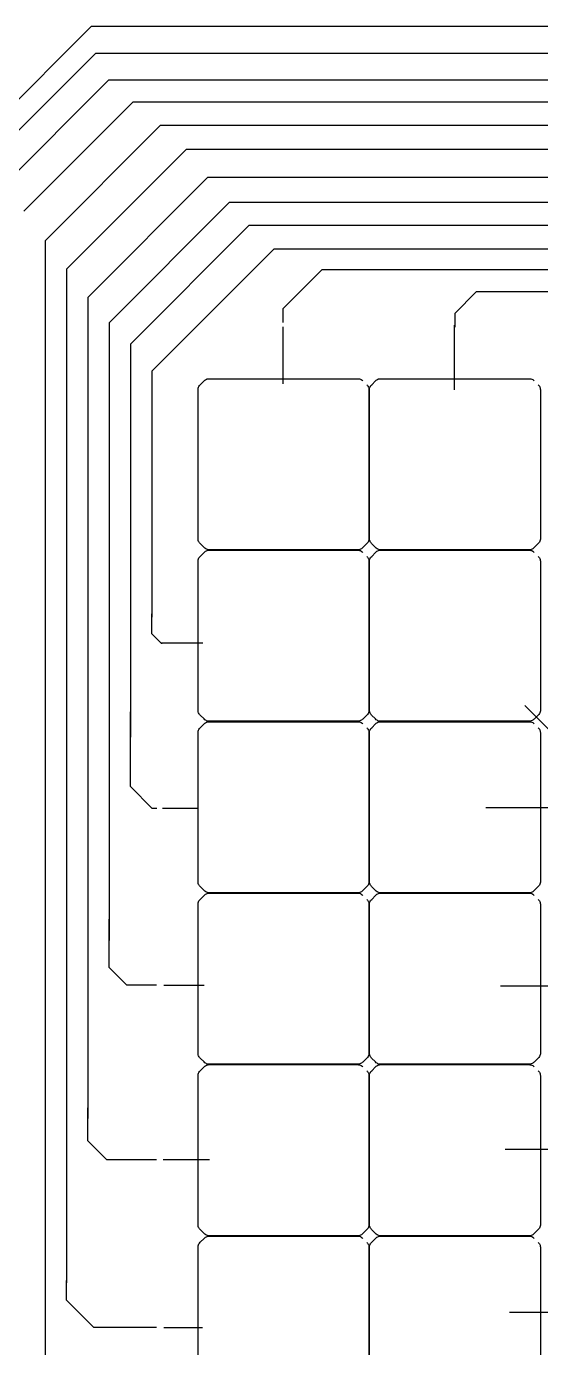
# Model space of a CAD drawing. Header units: millimetres. Extents: x -57500 to 57500, y -57500 to 57500.
# Drawn here: x 995 to 7025, y 19797 to 35281 of the extents above; entities that cross this region are included whole.
import ezdxf

# ---------------------------------------------------------------- set-up
doc = ezdxf.new("R2010")
doc.units = ezdxf.units.MM

msp = doc.modelspace()

# ---------------------------------------------------------------- linework, layer by layer
for p, q in [((1755.55, 35281.4), (215, 33740.85)), ((18960.85, 35281.4), (1755.55, 35281.4)), ((1804.4, 34965.05), (464.5, 33625.15)), ((18746.1, 34965.05), (1804.4, 34965.05)), ((1959.15, 34650.55), (714.65, 33406.05)), ((18612.2, 34650.55), (1959.15, 34650.55)), ((2244.85, 34394.25), (965.25, 33114.65)), ((17870.1, 34394.25), (2244.85, 34394.25)), ((2564.95, 34119.35), (1215.15, 32769.55)), ((17763.6, 34119.35), (2564.95, 34119.35)), ((2867.35, 33837.4), (1464.55, 32434.6)), ((17665.95, 33837.4), (2867.35, 33837.4)), ((3118.2, 33509.1), (1714.1, 32105)), ((17585.75, 33509.1), (3118.2, 33509.1)), ((3371.75, 33216.1), (1964.65, 31809)), ((17497.6, 33216.1), (3371.75, 33216.1)), ((3604.55, 32948.3), (2214.35, 31558.1)), ((17380.9, 32948.3), (3604.55, 32948.3)), ((1215.15, 32769.55), (1215.15, 32234.4)), ((3897.85, 32672.4), (2464.6, 31239.15)), ((17266.3, 32672.4), (3897.85, 32672.4)), ((1464.55, 32434.6), (1464.55, 32015.95)), ((4460.95, 32429.85), (4002.6, 31971.5)), ((17127.2, 32429.85), (4460.95, 32429.85)), ((1214.65, 32238.65), (1214.65, 18504.85)), ((1714.1, 32105), (1714.1, 31757.25)), ((6269.05, 32169), (6018.4, 31918.35)), ((17028.85, 32169), (6269.05, 32169)), ((1464.65, 32021.4), (1464.65, 20556.1)), ((4002.6, 31971.5), (4002.6, 31811.2)), ((6018.4, 31918.35), (6018.4, 31758.2)), ((1714.65, 31759.35), (1714.65, 22479.9)), ((1964.65, 31809), (1964.65, 31516.6)), ((4004.5, 31090.55), (4004.5, 31762.15)), ((6016.6, 31023.4), (6016.6, 31778.5)), ((1964.65, 31521.4), (1964.65, 24567.05)), ((2214.35, 31558.1), (2214.35, 31405.75)), ((2214.65, 31406.75), (2214.65, 26951.35)), ((2464.6, 31239.15), (2464.6, 31107.3)), ((3034.172, 31080.157), (3080.306, 31126.291)), ((3080.306, 31126.291), (3087.738, 31133.704)), ((3087.738, 31133.704), (3095.957, 31140.255)), ((3095.957, 31140.255), (3105.074, 31145.538)), ((3105.074, 31145.538), (3114.924, 31149.406)), ((3114.924, 31149.406), (3125.393, 31151.774)), ((3125.393, 31151.774), (3136.088, 31152.501)), ((3136.088, 31152.501), (4877.139, 31152.501)), ((4877.139, 31152.501), (4888.947, 31152.419)), ((4888.947, 31152.419), (4900.635, 31150.624)), ((4900.635, 31150.624), (4911.926, 31146.918)), ((4911.926, 31146.918), (4922.419, 31141.361)), ((4922.419, 31141.361), (4931.807, 31134.179)), ((4931.807, 31134.179), (4940.177, 31125.85)), ((5044.172, 31080.157), (5090.306, 31126.291)), ((5090.306, 31126.291), (5097.738, 31133.704)), ((5097.738, 31133.704), (5105.957, 31140.255)), ((5105.957, 31140.255), (5115.074, 31145.538)), ((5115.074, 31145.538), (5124.924, 31149.406)), ((5124.924, 31149.406), (5135.393, 31151.774)), ((5135.393, 31151.774), (5146.088, 31152.501)), ((5146.088, 31152.501), (6887.139, 31152.501)), ((6887.139, 31152.501), (6898.947, 31152.419)), ((6898.947, 31152.419), (6910.635, 31150.624)), ((6910.635, 31150.624), (6921.926, 31146.918)), ((6921.926, 31146.918), (6932.419, 31141.361)), ((6932.419, 31141.361), (6941.807, 31134.179)), ((6941.807, 31134.179), (6950.177, 31125.85)), ((2464.65, 31110.05), (2464.65, 28359)), ((3007.521, 31017.119), (3007.603, 31028.927)), ((3007.521, 29276.069), (3007.521, 31017.119)), ((3007.603, 31028.927), (3009.398, 31040.615)), ((3009.398, 31040.615), (3013.104, 31051.906)), ((3013.104, 31051.906), (3018.661, 31062.399)), ((3018.661, 31062.399), (3025.843, 31071.787)), ((3025.843, 31071.787), (3034.172, 31080.157)), ((4986.311, 31079.716), (4993.723, 31072.284)), ((4993.723, 31072.284), (5000.275, 31064.065)), ((5000.275, 31064.065), (5005.558, 31054.948)), ((5005.558, 31054.948), (5009.425, 31045.098)), ((5009.425, 31045.098), (5011.794, 31034.629)), ((5011.794, 31034.629), (5012.521, 31023.934)), ((5012.521, 31023.934), (5012.521, 29282.883)), ((5017.521, 31017.119), (5017.603, 31028.927)), ((5017.521, 29276.069), (5017.521, 31017.119)), ((5017.603, 31028.927), (5019.398, 31040.615)), ((5019.398, 31040.615), (5023.104, 31051.906)), ((5023.104, 31051.906), (5028.661, 31062.399)), ((5028.661, 31062.399), (5035.843, 31071.787)), ((5035.843, 31071.787), (5044.172, 31080.157)), ((6996.311, 31079.716), (7003.723, 31072.284)), ((7003.723, 31072.284), (7010.275, 31064.065)), ((7010.275, 31064.065), (7015.558, 31054.948)), ((7015.558, 31054.948), (7019.425, 31045.098)), ((7019.425, 31045.098), (7021.794, 31034.629)), ((7021.794, 31034.629), (7022.521, 31023.934)), ((7022.521, 31023.934), (7022.521, 29282.883)), ((3008.248, 29265.373), (3007.521, 29276.069)), ((5012.438, 29271.075), (5010.643, 29259.387)), ((5012.521, 29282.883), (5012.438, 29271.075)), ((5018.248, 29265.373), (5017.521, 29276.069)), ((7022.438, 29271.075), (7020.643, 29259.387)), ((7022.521, 29282.883), (7022.438, 29271.075)), ((3010.616, 29254.905), (3008.248, 29265.373)), ((3014.484, 29245.055), (3010.616, 29254.905)), ((3019.767, 29235.937), (3014.484, 29245.055)), ((3026.318, 29227.718), (3019.767, 29235.937)), ((3033.731, 29220.286), (3026.318, 29227.718)), ((3079.865, 29174.152), (3033.731, 29220.286)), ((3034.172, 29070.157), (3080.306, 29116.291)), ((3088.234, 29165.823), (3079.865, 29174.152)), ((3080.306, 29116.291), (3087.738, 29123.704)), ((3087.738, 29123.704), (3095.957, 29130.255)), ((3097.623, 29158.641), (3088.234, 29165.823)), ((3095.957, 29130.255), (3105.074, 29135.538)), ((3108.116, 29153.084), (3097.623, 29158.641)), ((3105.074, 29135.538), (3114.924, 29139.406)), ((3119.407, 29149.379), (3108.116, 29153.084)), ((3114.924, 29139.406), (3125.393, 29141.774)), ((3131.095, 29147.584), (3119.407, 29149.379)), ((3125.393, 29141.774), (3136.088, 29142.501)), ((3142.902, 29147.501), (3131.095, 29147.584)), ((3136.088, 29142.501), (4877.139, 29142.501)), ((4883.953, 29147.501), (3142.902, 29147.501)), ((4877.139, 29142.501), (4888.947, 29142.419)), ((4894.649, 29148.228), (4883.953, 29147.501)), ((4888.947, 29142.419), (4900.635, 29140.624)), ((4905.117, 29150.597), (4894.649, 29148.228)), ((4900.635, 29140.624), (4911.926, 29136.918)), ((4914.967, 29154.464), (4905.117, 29150.597)), ((4911.926, 29136.918), (4922.419, 29131.361)), ((4924.085, 29159.747), (4914.967, 29154.464)), ((4922.419, 29131.361), (4931.807, 29124.179)), ((4932.304, 29166.299), (4924.085, 29159.747)), ((4931.807, 29124.179), (4940.177, 29115.85)), ((4939.736, 29173.711), (4932.304, 29166.299)), ((4985.87, 29219.845), (4939.736, 29173.711)), ((4994.199, 29228.215), (4985.87, 29219.845)), ((5001.381, 29237.603), (4994.199, 29228.215)), ((5006.938, 29248.096), (5001.381, 29237.603)), ((5010.643, 29259.387), (5006.938, 29248.096)), ((5020.616, 29254.905), (5018.248, 29265.373)), ((5024.484, 29245.055), (5020.616, 29254.905)), ((5029.767, 29235.937), (5024.484, 29245.055)), ((5036.318, 29227.718), (5029.767, 29235.937)), ((5043.731, 29220.286), (5036.318, 29227.718)), ((5089.865, 29174.152), (5043.731, 29220.286)), ((5044.172, 29070.157), (5090.306, 29116.291)), ((5098.234, 29165.823), (5089.865, 29174.152)), ((5090.306, 29116.291), (5097.738, 29123.704)), ((5097.738, 29123.704), (5105.957, 29130.255)), ((5107.623, 29158.641), (5098.234, 29165.823)), ((5105.957, 29130.255), (5115.074, 29135.538)), ((5118.116, 29153.084), (5107.623, 29158.641)), ((5115.074, 29135.538), (5124.924, 29139.406)), ((5129.407, 29149.379), (5118.116, 29153.084)), ((5124.924, 29139.406), (5135.393, 29141.774)), ((5141.095, 29147.584), (5129.407, 29149.379)), ((5135.393, 29141.774), (5146.088, 29142.501)), ((5152.902, 29147.501), (5141.095, 29147.584)), ((5146.088, 29142.501), (6887.139, 29142.501)), ((6893.953, 29147.501), (5152.902, 29147.501)), ((6887.139, 29142.501), (6898.947, 29142.419)), ((6904.649, 29148.228), (6893.953, 29147.501)), ((6898.947, 29142.419), (6910.635, 29140.624)), ((6915.117, 29150.597), (6904.649, 29148.228)), ((6910.635, 29140.624), (6921.926, 29136.918)), ((6924.967, 29154.464), (6915.117, 29150.597)), ((6921.926, 29136.918), (6932.419, 29131.361)), ((6934.085, 29159.747), (6924.967, 29154.464)), ((6932.419, 29131.361), (6941.807, 29124.179)), ((6942.304, 29166.299), (6934.085, 29159.747)), ((6941.807, 29124.179), (6950.177, 29115.85)), ((6949.736, 29173.711), (6942.304, 29166.299)), ((6995.87, 29219.845), (6949.736, 29173.711)), ((7004.199, 29228.215), (6995.87, 29219.845)), ((7011.381, 29237.603), (7004.199, 29228.215)), ((7016.938, 29248.096), (7011.381, 29237.603)), ((7020.643, 29259.387), (7016.938, 29248.096)), ((3007.521, 29007.119), (3007.603, 29018.927)), ((3007.521, 27266.069), (3007.521, 29007.119)), ((3007.603, 29018.927), (3009.398, 29030.615)), ((3009.398, 29030.615), (3013.104, 29041.906)), ((3013.104, 29041.906), (3018.661, 29052.399)), ((3018.661, 29052.399), (3025.843, 29061.787)), ((3025.843, 29061.787), (3034.172, 29070.157)), ((4986.311, 29069.716), (4993.723, 29062.284)), ((4993.723, 29062.284), (5000.275, 29054.065)), ((5000.275, 29054.065), (5005.558, 29044.948)), ((5005.558, 29044.948), (5009.425, 29035.098)), ((5009.425, 29035.098), (5011.794, 29024.629)), ((5011.794, 29024.629), (5012.521, 29013.934)), ((5012.521, 29013.934), (5012.521, 27272.883)), ((5017.521, 29007.119), (5017.603, 29018.927)), ((5017.521, 27266.069), (5017.521, 29007.119)), ((5017.603, 29018.927), (5019.398, 29030.615)), ((5019.398, 29030.615), (5023.104, 29041.906)), ((5023.104, 29041.906), (5028.661, 29052.399)), ((5028.661, 29052.399), (5035.843, 29061.787)), ((5035.843, 29061.787), (5044.172, 29070.157)), ((6996.311, 29069.716), (7003.723, 29062.284)), ((7003.723, 29062.284), (7010.275, 29054.065)), ((7010.275, 29054.065), (7015.558, 29044.948)), ((7015.558, 29044.948), (7019.425, 29035.098)), ((7019.425, 29035.098), (7021.794, 29024.629)), ((7021.794, 29024.629), (7022.521, 29013.934)), ((7022.521, 29013.934), (7022.521, 27272.883)), ((2464.65, 28164.05), (2464.65, 28398.5)), ((2578, 28050.7), (2464.65, 28164.05)), ((2588.3, 28050.7), (2578, 28050.7)), ((3062.6, 28052.9), (2580.35, 28052.9)), ((3008.248, 27255.373), (3007.521, 27266.069)), ((3010.616, 27244.905), (3008.248, 27255.373)), ((5012.438, 27261.075), (5010.643, 27249.387)), ((5012.521, 27272.883), (5012.438, 27261.075)), ((5018.248, 27255.373), (5017.521, 27266.069)), ((5020.616, 27244.905), (5018.248, 27255.373)), ((7515.2, 26645.9), (6838.35, 27322.75)), ((7022.438, 27261.075), (7020.643, 27249.387)), ((7022.521, 27272.883), (7022.438, 27261.075)), ((2214.3, 26371.2), (2214.3, 27249.4)), ((3014.484, 27235.055), (3010.616, 27244.905)), ((3019.767, 27225.937), (3014.484, 27235.055)), ((3026.318, 27217.718), (3019.767, 27225.937)), ((3033.731, 27210.286), (3026.318, 27217.718)), ((3079.865, 27164.152), (3033.731, 27210.286)), ((3034.172, 27060.157), (3080.306, 27106.291)), ((3088.234, 27155.823), (3079.865, 27164.152)), ((3080.306, 27106.291), (3087.738, 27113.704)), ((3087.738, 27113.704), (3095.957, 27120.255)), ((3097.623, 27148.641), (3088.234, 27155.823)), ((3095.957, 27120.255), (3105.074, 27125.538)), ((3108.116, 27143.084), (3097.623, 27148.641)), ((3105.074, 27125.538), (3114.924, 27129.406)), ((3119.407, 27139.379), (3108.116, 27143.084)), ((3114.924, 27129.406), (3125.393, 27131.774)), ((3131.095, 27137.584), (3119.407, 27139.379)), ((3125.393, 27131.774), (3136.088, 27132.501)), ((3142.902, 27137.501), (3131.095, 27137.584)), ((3136.088, 27132.501), (4877.139, 27132.501)), ((4883.953, 27137.501), (3142.902, 27137.501)), ((4877.139, 27132.501), (4888.947, 27132.419)), ((4894.649, 27138.228), (4883.953, 27137.501)), ((4888.947, 27132.419), (4900.635, 27130.624)), ((4905.117, 27140.597), (4894.649, 27138.228)), ((4900.635, 27130.624), (4911.926, 27126.918)), ((4914.967, 27144.464), (4905.117, 27140.597)), ((4911.926, 27126.918), (4922.419, 27121.361)), ((4924.085, 27149.747), (4914.967, 27144.464)), ((4922.419, 27121.361), (4931.807, 27114.179)), ((4932.304, 27156.299), (4924.085, 27149.747)), ((4931.807, 27114.179), (4940.177, 27105.85)), ((4939.736, 27163.711), (4932.304, 27156.299)), ((4985.87, 27209.845), (4939.736, 27163.711)), ((4994.199, 27218.215), (4985.87, 27209.845)), ((5001.381, 27227.603), (4994.199, 27218.215)), ((5006.938, 27238.096), (5001.381, 27227.603)), ((5010.643, 27249.387), (5006.938, 27238.096)), ((5024.484, 27235.055), (5020.616, 27244.905)), ((5029.767, 27225.937), (5024.484, 27235.055)), ((5036.318, 27217.718), (5029.767, 27225.937)), ((5043.731, 27210.286), (5036.318, 27217.718)), ((5089.865, 27164.152), (5043.731, 27210.286)), ((5044.172, 27060.157), (5090.306, 27106.291)), ((5098.234, 27155.823), (5089.865, 27164.152)), ((5090.306, 27106.291), (5097.738, 27113.704)), ((5097.738, 27113.704), (5105.957, 27120.255)), ((5107.623, 27148.641), (5098.234, 27155.823)), ((5105.957, 27120.255), (5115.074, 27125.538)), ((5118.116, 27143.084), (5107.623, 27148.641)), ((5115.074, 27125.538), (5124.924, 27129.406)), ((5129.407, 27139.379), (5118.116, 27143.084)), ((5124.924, 27129.406), (5135.393, 27131.774)), ((5141.095, 27137.584), (5129.407, 27139.379)), ((5135.393, 27131.774), (5146.088, 27132.501)), ((5152.902, 27137.501), (5141.095, 27137.584)), ((5146.088, 27132.501), (6887.139, 27132.501)), ((6893.953, 27137.501), (5152.902, 27137.501)), ((6887.139, 27132.501), (6898.947, 27132.419)), ((6904.649, 27138.228), (6893.953, 27137.501)), ((6898.947, 27132.419), (6910.635, 27130.624)), ((6915.117, 27140.597), (6904.649, 27138.228)), ((6910.635, 27130.624), (6921.926, 27126.918)), ((6924.967, 27144.464), (6915.117, 27140.597)), ((6921.926, 27126.918), (6932.419, 27121.361)), ((6934.085, 27149.747), (6924.967, 27144.464)), ((6932.419, 27121.361), (6941.807, 27114.179)), ((6942.304, 27156.299), (6934.085, 27149.747)), ((6941.807, 27114.179), (6950.177, 27105.85)), ((6949.736, 27163.711), (6942.304, 27156.299)), ((6995.87, 27209.845), (6949.736, 27163.711)), ((7004.199, 27218.215), (6995.87, 27209.845)), ((7011.381, 27227.603), (7004.199, 27218.215)), ((7016.938, 27238.096), (7011.381, 27227.603)), ((7020.643, 27249.387), (7016.938, 27238.096)), ((3007.521, 26997.119), (3007.603, 27008.927)), ((3007.521, 25256.069), (3007.521, 26997.119)), ((3007.603, 27008.927), (3009.398, 27020.615)), ((3009.398, 27020.615), (3013.104, 27031.906)), ((3013.104, 27031.906), (3018.661, 27042.399)), ((3018.661, 27042.399), (3025.843, 27051.787)), ((3025.843, 27051.787), (3034.172, 27060.157)), ((4986.311, 27059.716), (4993.723, 27052.284)), ((4993.723, 27052.284), (5000.275, 27044.065)), ((5000.275, 27044.065), (5005.558, 27034.948)), ((5005.558, 27034.948), (5009.425, 27025.098)), ((5009.425, 27025.098), (5011.794, 27014.629)), ((5011.794, 27014.629), (5012.521, 27003.934)), ((5012.521, 27003.934), (5012.521, 25262.883)), ((5017.521, 26997.119), (5017.603, 27008.927)), ((5017.521, 25256.069), (5017.521, 26997.119)), ((5017.603, 27008.927), (5019.398, 27020.615)), ((5019.398, 27020.615), (5023.104, 27031.906)), ((5023.104, 27031.906), (5028.661, 27042.399)), ((5028.661, 27042.399), (5035.843, 27051.787)), ((5035.843, 27051.787), (5044.172, 27060.157)), ((6996.311, 27059.716), (7003.723, 27052.284)), ((7003.723, 27052.284), (7010.275, 27044.065)), ((7010.275, 27044.065), (7015.558, 27034.948)), ((7015.558, 27034.948), (7019.425, 27025.098)), ((7019.425, 27025.098), (7021.794, 27014.629)), ((7021.794, 27014.629), (7022.521, 27003.934)), ((7022.521, 27003.934), (7022.521, 25262.883)), ((2469.95, 26115.55), (2214.3, 26371.2)), ((2522.85, 26115.55), (2469.95, 26115.55)), ((3008.4, 26113.3), (2592.4, 26113.3)), ((6383.45, 26125.65), (7326.7, 26125.65)), ((3008.248, 25245.373), (3007.521, 25256.069)), ((3010.616, 25234.905), (3008.248, 25245.373)), ((5012.438, 25251.075), (5010.643, 25239.387)), ((5012.521, 25262.883), (5012.438, 25251.075)), ((5018.248, 25245.373), (5017.521, 25256.069)), ((5020.616, 25234.905), (5018.248, 25245.373)), ((7022.438, 25251.075), (7020.643, 25239.387)), ((7022.521, 25262.883), (7022.438, 25251.075)), ((3014.484, 25225.055), (3010.616, 25234.905)), ((3019.767, 25215.937), (3014.484, 25225.055)), ((3026.318, 25207.718), (3019.767, 25215.937)), ((3033.731, 25200.286), (3026.318, 25207.718)), ((3079.865, 25154.152), (3033.731, 25200.286)), ((3034.172, 25050.157), (3080.306, 25096.291)), ((3088.234, 25145.823), (3079.865, 25154.152)), ((3080.306, 25096.291), (3087.738, 25103.704)), ((3087.738, 25103.704), (3095.957, 25110.255)), ((3097.623, 25138.641), (3088.234, 25145.823)), ((3095.957, 25110.255), (3105.074, 25115.538)), ((3108.116, 25133.084), (3097.623, 25138.641)), ((3105.074, 25115.538), (3114.924, 25119.406)), ((3119.407, 25129.379), (3108.116, 25133.084)), ((3114.924, 25119.406), (3125.393, 25121.774)), ((3131.095, 25127.584), (3119.407, 25129.379)), ((3125.393, 25121.774), (3136.088, 25122.501)), ((3142.902, 25127.501), (3131.095, 25127.584)), ((3136.088, 25122.501), (4877.139, 25122.501)), ((4883.953, 25127.501), (3142.902, 25127.501)), ((4877.139, 25122.501), (4888.947, 25122.419)), ((4894.649, 25128.228), (4883.953, 25127.501)), ((4888.947, 25122.419), (4900.635, 25120.624)), ((4905.117, 25130.597), (4894.649, 25128.228)), ((4900.635, 25120.624), (4911.926, 25116.918)), ((4914.967, 25134.464), (4905.117, 25130.597)), ((4911.926, 25116.918), (4922.419, 25111.361)), ((4924.085, 25139.747), (4914.967, 25134.464)), ((4922.419, 25111.361), (4931.807, 25104.179)), ((4932.304, 25146.299), (4924.085, 25139.747)), ((4931.807, 25104.179), (4940.177, 25095.85)), ((4939.736, 25153.711), (4932.304, 25146.299)), ((4985.87, 25199.845), (4939.736, 25153.711)), ((4994.199, 25208.215), (4985.87, 25199.845)), ((5001.381, 25217.603), (4994.199, 25208.215)), ((5006.938, 25228.096), (5001.381, 25217.603)), ((5010.643, 25239.387), (5006.938, 25228.096)), ((5024.484, 25225.055), (5020.616, 25234.905)), ((5029.767, 25215.937), (5024.484, 25225.055)), ((5036.318, 25207.718), (5029.767, 25215.937)), ((5043.731, 25200.286), (5036.318, 25207.718)), ((5089.865, 25154.152), (5043.731, 25200.286)), ((5044.172, 25050.157), (5090.306, 25096.291)), ((5098.234, 25145.823), (5089.865, 25154.152)), ((5090.306, 25096.291), (5097.738, 25103.704)), ((5097.738, 25103.704), (5105.957, 25110.255)), ((5107.623, 25138.641), (5098.234, 25145.823)), ((5105.957, 25110.255), (5115.074, 25115.538)), ((5118.116, 25133.084), (5107.623, 25138.641)), ((5115.074, 25115.538), (5124.924, 25119.406)), ((5129.407, 25129.379), (5118.116, 25133.084)), ((5124.924, 25119.406), (5135.393, 25121.774)), ((5141.095, 25127.584), (5129.407, 25129.379)), ((5135.393, 25121.774), (5146.088, 25122.501)), ((5152.902, 25127.501), (5141.095, 25127.584)), ((5146.088, 25122.501), (6887.139, 25122.501)), ((6893.953, 25127.501), (5152.902, 25127.501)), ((6887.139, 25122.501), (6898.947, 25122.419)), ((6904.649, 25128.228), (6893.953, 25127.501)), ((6898.947, 25122.419), (6910.635, 25120.624)), ((6915.117, 25130.597), (6904.649, 25128.228)), ((6910.635, 25120.624), (6921.926, 25116.918)), ((6924.967, 25134.464), (6915.117, 25130.597)), ((6921.926, 25116.918), (6932.419, 25111.361)), ((6934.085, 25139.747), (6924.967, 25134.464)), ((6932.419, 25111.361), (6941.807, 25104.179)), ((6942.304, 25146.299), (6934.085, 25139.747)), ((6941.807, 25104.179), (6950.177, 25095.85)), ((6949.736, 25153.711), (6942.304, 25146.299)), ((6995.87, 25199.845), (6949.736, 25153.711)), ((7004.199, 25208.215), (6995.87, 25199.845)), ((7011.381, 25217.603), (7004.199, 25208.215)), ((7016.938, 25228.096), (7011.381, 25217.603)), ((7020.643, 25239.387), (7016.938, 25228.096)), ((3007.521, 24987.119), (3007.603, 24998.927)), ((3007.521, 23246.069), (3007.521, 24987.119)), ((3007.603, 24998.927), (3009.398, 25010.615)), ((3009.398, 25010.615), (3013.104, 25021.906)), ((3013.104, 25021.906), (3018.661, 25032.399)), ((3018.661, 25032.399), (3025.843, 25041.787)), ((3025.843, 25041.787), (3034.172, 25050.157)), ((4986.311, 25049.716), (4993.723, 25042.284)), ((4993.723, 25042.284), (5000.275, 25034.065)), ((5000.275, 25034.065), (5005.558, 25024.948)), ((5005.558, 25024.948), (5009.425, 25015.098)), ((5009.425, 25015.098), (5011.794, 25004.629)), ((5011.794, 25004.629), (5012.521, 24993.934)), ((5012.521, 24993.934), (5012.521, 23252.883)), ((5017.521, 24987.119), (5017.603, 24998.927)), ((5017.521, 23246.069), (5017.521, 24987.119)), ((5017.603, 24998.927), (5019.398, 25010.615)), ((5019.398, 25010.615), (5023.104, 25021.906)), ((5023.104, 25021.906), (5028.661, 25032.399)), ((5028.661, 25032.399), (5035.843, 25041.787)), ((5035.843, 25041.787), (5044.172, 25050.157)), ((6996.311, 25049.716), (7003.723, 25042.284)), ((7003.723, 25042.284), (7010.275, 25034.065)), ((7010.275, 25034.065), (7015.558, 25024.948)), ((7015.558, 25024.948), (7019.425, 25015.098)), ((7019.425, 25015.098), (7021.794, 25004.629)), ((7021.794, 25004.629), (7022.521, 24993.934)), ((7022.521, 24993.934), (7022.521, 23252.883)), ((1964.85, 24250.05), (1964.85, 24819.6)), ((2171.5, 24043.4), (1964.85, 24250.05)), ((2521.95, 24043.4), (2171.5, 24043.4)), ((3079.85, 24041.65), (2608.25, 24041.65)), ((6555.25, 24038.25), (7461.35, 24038.25)), ((3008.248, 23235.373), (3007.521, 23246.069)), ((3010.616, 23224.905), (3008.248, 23235.373)), ((5010.643, 23229.387), (5006.938, 23218.096)), ((5012.438, 23241.075), (5010.643, 23229.387)), ((5012.521, 23252.883), (5012.438, 23241.075)), ((5018.248, 23235.373), (5017.521, 23246.069)), ((5020.616, 23224.905), (5018.248, 23235.373)), ((7020.643, 23229.387), (7016.938, 23218.096)), ((7022.438, 23241.075), (7020.643, 23229.387)), ((7022.521, 23252.883), (7022.438, 23241.075)), ((3014.484, 23215.055), (3010.616, 23224.905)), ((3019.767, 23205.937), (3014.484, 23215.055)), ((3026.318, 23197.718), (3019.767, 23205.937)), ((3033.731, 23190.286), (3026.318, 23197.718)), ((3079.865, 23144.152), (3033.731, 23190.286)), ((3034.172, 23040.157), (3080.306, 23086.291)), ((3088.234, 23135.823), (3079.865, 23144.152)), ((3080.306, 23086.291), (3087.738, 23093.704)), ((3087.738, 23093.704), (3095.957, 23100.255)), ((3097.623, 23128.641), (3088.234, 23135.823)), ((3095.957, 23100.255), (3105.074, 23105.538)), ((3108.116, 23123.084), (3097.623, 23128.641)), ((3105.074, 23105.538), (3114.924, 23109.406)), ((3119.407, 23119.379), (3108.116, 23123.084)), ((3114.924, 23109.406), (3125.393, 23111.774)), ((3131.095, 23117.584), (3119.407, 23119.379)), ((3125.393, 23111.774), (3136.088, 23112.501)), ((3142.902, 23117.501), (3131.095, 23117.584)), ((3136.088, 23112.501), (4877.139, 23112.501)), ((4883.953, 23117.501), (3142.902, 23117.501)), ((4877.139, 23112.501), (4888.947, 23112.419)), ((4894.649, 23118.228), (4883.953, 23117.501)), ((4888.947, 23112.419), (4900.635, 23110.624)), ((4905.117, 23120.597), (4894.649, 23118.228)), ((4900.635, 23110.624), (4911.926, 23106.918)), ((4914.967, 23124.464), (4905.117, 23120.597)), ((4911.926, 23106.918), (4922.419, 23101.361)), ((4924.085, 23129.747), (4914.967, 23124.464)), ((4922.419, 23101.361), (4931.807, 23094.179)), ((4932.304, 23136.299), (4924.085, 23129.747)), ((4931.807, 23094.179), (4940.177, 23085.85)), ((4939.736, 23143.711), (4932.304, 23136.299)), ((4985.87, 23189.845), (4939.736, 23143.711)), ((4994.199, 23198.215), (4985.87, 23189.845)), ((5001.381, 23207.603), (4994.199, 23198.215)), ((5006.938, 23218.096), (5001.381, 23207.603)), ((5024.484, 23215.055), (5020.616, 23224.905)), ((5029.767, 23205.937), (5024.484, 23215.055)), ((5036.318, 23197.718), (5029.767, 23205.937)), ((5043.731, 23190.286), (5036.318, 23197.718)), ((5089.865, 23144.152), (5043.731, 23190.286)), ((5044.172, 23040.157), (5090.306, 23086.291)), ((5098.234, 23135.823), (5089.865, 23144.152)), ((5090.306, 23086.291), (5097.738, 23093.704)), ((5097.738, 23093.704), (5105.957, 23100.255)), ((5107.623, 23128.641), (5098.234, 23135.823)), ((5105.957, 23100.255), (5115.074, 23105.538)), ((5118.116, 23123.084), (5107.623, 23128.641)), ((5115.074, 23105.538), (5124.924, 23109.406)), ((5129.407, 23119.379), (5118.116, 23123.084)), ((5124.924, 23109.406), (5135.393, 23111.774)), ((5141.095, 23117.584), (5129.407, 23119.379)), ((5135.393, 23111.774), (5146.088, 23112.501)), ((5152.902, 23117.501), (5141.095, 23117.584)), ((5146.088, 23112.501), (6887.139, 23112.501)), ((6893.953, 23117.501), (5152.902, 23117.501)), ((6887.139, 23112.501), (6898.947, 23112.419)), ((6904.649, 23118.228), (6893.953, 23117.501)), ((6898.947, 23112.419), (6910.635, 23110.624)), ((6915.117, 23120.597), (6904.649, 23118.228)), ((6910.635, 23110.624), (6921.926, 23106.918)), ((6924.967, 23124.464), (6915.117, 23120.597)), ((6921.926, 23106.918), (6932.419, 23101.361)), ((6934.085, 23129.747), (6924.967, 23124.464)), ((6932.419, 23101.361), (6941.807, 23094.179)), ((6942.304, 23136.299), (6934.085, 23129.747)), ((6941.807, 23094.179), (6950.177, 23085.85)), ((6949.736, 23143.711), (6942.304, 23136.299)), ((6995.87, 23189.845), (6949.736, 23143.711)), ((7004.199, 23198.215), (6995.87, 23189.845)), ((7011.381, 23207.603), (7004.199, 23198.215)), ((7016.938, 23218.096), (7011.381, 23207.603)), ((3007.521, 22977.119), (3007.603, 22988.927)), ((3007.521, 21236.069), (3007.521, 22977.119)), ((3007.603, 22988.927), (3009.398, 23000.615)), ((3009.398, 23000.615), (3013.104, 23011.906)), ((3013.104, 23011.906), (3018.661, 23022.399)), ((3018.661, 23022.399), (3025.843, 23031.787)), ((3025.843, 23031.787), (3034.172, 23040.157)), ((4986.311, 23039.716), (4993.723, 23032.284)), ((4993.723, 23032.284), (5000.275, 23024.065)), ((5000.275, 23024.065), (5005.558, 23014.948)), ((5005.558, 23014.948), (5009.425, 23005.098)), ((5009.425, 23005.098), (5011.794, 22994.629)), ((5011.794, 22994.629), (5012.521, 22983.934)), ((5012.521, 22983.934), (5012.521, 21242.883)), ((5017.521, 22977.119), (5017.603, 22988.927)), ((5017.521, 21236.069), (5017.521, 22977.119)), ((5017.603, 22988.927), (5019.398, 23000.615)), ((5019.398, 23000.615), (5023.104, 23011.906)), ((5023.104, 23011.906), (5028.661, 23022.399)), ((5028.661, 23022.399), (5035.843, 23031.787)), ((5035.843, 23031.787), (5044.172, 23040.157)), ((6996.311, 23039.716), (7003.723, 23032.284)), ((7003.723, 23032.284), (7010.275, 23024.065)), ((7010.275, 23024.065), (7015.558, 23014.948)), ((7015.558, 23014.948), (7019.425, 23005.098)), ((7019.425, 23005.098), (7021.794, 22994.629)), ((7021.794, 22994.629), (7022.521, 22983.934)), ((7022.521, 22983.934), (7022.521, 21242.883)), ((1714.5, 22220.65), (1714.5, 22608.2)), ((1936.95, 21998.2), (1714.5, 22220.65)), ((2521.65, 21998.2), (1936.95, 21998.2)), ((3142.1, 21998.9), (2598.95, 21998.9)), ((6608.25, 22122.7), (7511.7, 22122.7)), ((3008.248, 21225.373), (3007.521, 21236.069)), ((3010.616, 21214.905), (3008.248, 21225.373)), ((3014.484, 21205.055), (3010.616, 21214.905)), ((5010.643, 21219.387), (5006.938, 21208.096)), ((5012.438, 21231.075), (5010.643, 21219.387)), ((5012.521, 21242.883), (5012.438, 21231.075)), ((5018.248, 21225.373), (5017.521, 21236.069)), ((5020.616, 21214.905), (5018.248, 21225.373)), ((5024.484, 21205.055), (5020.616, 21214.905)), ((7020.643, 21219.387), (7016.938, 21208.096)), ((7022.438, 21231.075), (7020.643, 21219.387)), ((7022.521, 21242.883), (7022.438, 21231.075)), ((3019.767, 21195.937), (3014.484, 21205.055)), ((3026.318, 21187.718), (3019.767, 21195.937)), ((3033.731, 21180.286), (3026.318, 21187.718)), ((3079.865, 21134.152), (3033.731, 21180.286)), ((3034.172, 21030.157), (3080.306, 21076.291)), ((3088.234, 21125.823), (3079.865, 21134.152)), ((3080.306, 21076.291), (3087.738, 21083.704)), ((3087.738, 21083.704), (3095.957, 21090.255)), ((3097.623, 21118.641), (3088.234, 21125.823)), ((3095.957, 21090.255), (3105.074, 21095.538)), ((3108.116, 21113.084), (3097.623, 21118.641)), ((3105.074, 21095.538), (3114.924, 21099.406)), ((3119.407, 21109.379), (3108.116, 21113.084)), ((3114.924, 21099.406), (3125.393, 21101.774)), ((3131.095, 21107.584), (3119.407, 21109.379)), ((3125.393, 21101.774), (3136.088, 21102.501)), ((3142.902, 21107.501), (3131.095, 21107.584)), ((3136.088, 21102.501), (4877.139, 21102.501)), ((4883.953, 21107.501), (3142.902, 21107.501)), ((4877.139, 21102.501), (4888.947, 21102.419)), ((4894.649, 21108.228), (4883.953, 21107.501)), ((4888.947, 21102.419), (4900.635, 21100.624)), ((4905.117, 21110.597), (4894.649, 21108.228)), ((4900.635, 21100.624), (4911.926, 21096.918)), ((4914.967, 21114.464), (4905.117, 21110.597)), ((4911.926, 21096.918), (4922.419, 21091.361)), ((4924.085, 21119.747), (4914.967, 21114.464)), ((4922.419, 21091.361), (4931.807, 21084.179)), ((4932.304, 21126.299), (4924.085, 21119.747)), ((4931.807, 21084.179), (4940.177, 21075.85)), ((4939.736, 21133.711), (4932.304, 21126.299)), ((4985.87, 21179.845), (4939.736, 21133.711)), ((4994.199, 21188.215), (4985.87, 21179.845)), ((5001.381, 21197.603), (4994.199, 21188.215)), ((5006.938, 21208.096), (5001.381, 21197.603)), ((5029.767, 21195.937), (5024.484, 21205.055)), ((5036.318, 21187.718), (5029.767, 21195.937)), ((5043.731, 21180.286), (5036.318, 21187.718)), ((5089.865, 21134.152), (5043.731, 21180.286)), ((5044.172, 21030.157), (5090.306, 21076.291)), ((5098.234, 21125.823), (5089.865, 21134.152)), ((5090.306, 21076.291), (5097.738, 21083.704)), ((5097.738, 21083.704), (5105.957, 21090.255)), ((5107.623, 21118.641), (5098.234, 21125.823)), ((5105.957, 21090.255), (5115.074, 21095.538)), ((5118.116, 21113.084), (5107.623, 21118.641)), ((5115.074, 21095.538), (5124.924, 21099.406)), ((5129.407, 21109.379), (5118.116, 21113.084)), ((5124.924, 21099.406), (5135.393, 21101.774)), ((5141.095, 21107.584), (5129.407, 21109.379)), ((5135.393, 21101.774), (5146.088, 21102.501)), ((5152.902, 21107.501), (5141.095, 21107.584)), ((5146.088, 21102.501), (6887.139, 21102.501)), ((6893.953, 21107.501), (5152.902, 21107.501)), ((6887.139, 21102.501), (6898.947, 21102.419)), ((6904.649, 21108.228), (6893.953, 21107.501)), ((6898.947, 21102.419), (6910.635, 21100.624)), ((6915.117, 21110.597), (6904.649, 21108.228)), ((6910.635, 21100.624), (6921.926, 21096.918)), ((6924.967, 21114.464), (6915.117, 21110.597)), ((6921.926, 21096.918), (6932.419, 21091.361)), ((6934.085, 21119.747), (6924.967, 21114.464)), ((6932.419, 21091.361), (6941.807, 21084.179)), ((6942.304, 21126.299), (6934.085, 21119.747)), ((6941.807, 21084.179), (6950.177, 21075.85)), ((6949.736, 21133.711), (6942.304, 21126.299)), ((6995.87, 21179.845), (6949.736, 21133.711)), ((7004.199, 21188.215), (6995.87, 21179.845)), ((7011.381, 21197.603), (7004.199, 21188.215)), ((7016.938, 21208.096), (7011.381, 21197.603)), ((3007.521, 20967.119), (3007.603, 20978.927)), ((3007.521, 19226.069), (3007.521, 20967.119)), ((3007.603, 20978.927), (3009.398, 20990.615)), ((3009.398, 20990.615), (3013.104, 21001.906)), ((3013.104, 21001.906), (3018.661, 21012.399)), ((3018.661, 21012.399), (3025.843, 21021.787)), ((3025.843, 21021.787), (3034.172, 21030.157)), ((4986.311, 21029.716), (4993.723, 21022.284)), ((4993.723, 21022.284), (5000.275, 21014.065)), ((5000.275, 21014.065), (5005.558, 21004.948)), ((5005.558, 21004.948), (5009.425, 20995.098)), ((5009.425, 20995.098), (5011.794, 20984.629)), ((5011.794, 20984.629), (5012.521, 20973.934)), ((5012.521, 20973.934), (5012.521, 19232.883)), ((5017.521, 20967.119), (5017.603, 20978.927)), ((5017.521, 19226.069), (5017.521, 20967.119)), ((5017.603, 20978.927), (5019.398, 20990.615)), ((5019.398, 20990.615), (5023.104, 21001.906)), ((5023.104, 21001.906), (5028.661, 21012.399)), ((5028.661, 21012.399), (5035.843, 21021.787)), ((5035.843, 21021.787), (5044.172, 21030.157)), ((6996.311, 21029.716), (7003.723, 21022.284)), ((7003.723, 21022.284), (7010.275, 21014.065)), ((7010.275, 21014.065), (7015.558, 21004.948)), ((7015.558, 21004.948), (7019.425, 20995.098)), ((7019.425, 20995.098), (7021.794, 20984.629)), ((7021.794, 20984.629), (7022.521, 20973.934)), ((7022.521, 20973.934), (7022.521, 19232.883)), ((1465.1, 20353.9), (1465.1, 20583.4)), ((1787, 20032), (1465.1, 20353.9)), ((6658.55, 20212.4), (7543.5, 20212.4)), ((2521.95, 20032), (1787, 20032)), ((3058.65, 20029.05), (2606.9, 20029.05))]:
    msp.add_line(p, q)

doc.saveas('drawing.dxf')
